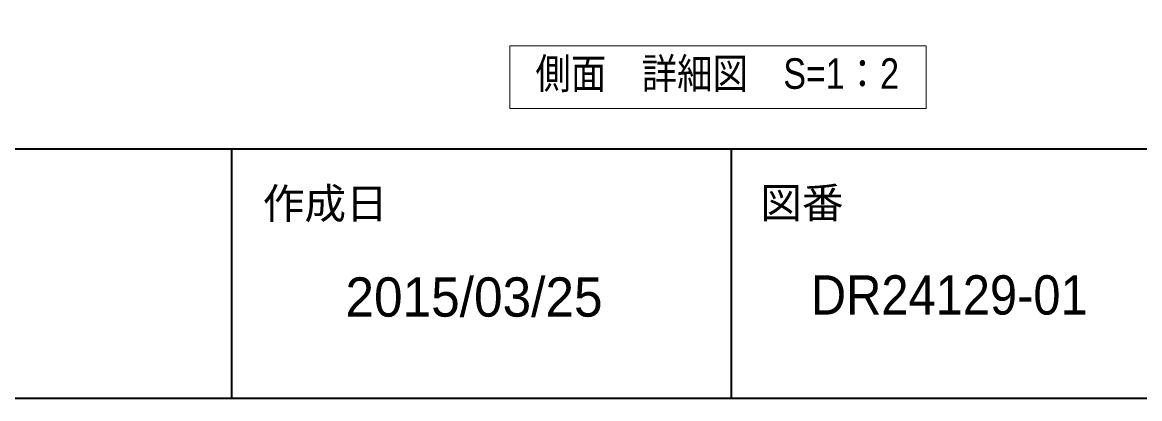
# Model space of a CAD drawing. Units: millimetres, scale not verified. Extents: x -6062 to 6062, y -3045 to 3045.
# Drawn here: x 461 to 1803, y -2770 to -2318 of the extents above; entities that cross this region are included whole.
import ezdxf
from ezdxf.enums import TextEntityAlignment as Align

# ---------------------------------------------------------------- set-up
doc = ezdxf.new("R2010")
doc.units = ezdxf.units.MM
doc.header["$LTSCALE"] = 20
doc.layers.add('0-0_1図面枠', color=7, linetype='Continuous', lineweight=20)
doc.styles.add('ＭＳ Ｐゴシック', font='')
doc.styles.get('ＭＳ Ｐゴシック').set_extended_font_data('MS PGothic')

# ---------------------------------------------------------------- blocks, each defined once
blk = doc.blocks.new('グループ-2')
at = {"layer": '0-0_1図面枠', "lineweight": 35}
for p, q in [((-80000, -49400), (80000, -49400)), ((50000, -49400), (50000, -55400)), ((62000, -49400), (62000, -55400))]:
    blk.add_line(p, q, dxfattribs=at)
blk.add_lwpolyline([(-80000, 55400), (80000, 55400), (80000, -55400), (-80000, -55400)], close=True, dxfattribs=at)
blk = doc.blocks.new('図面枠')
at = {"layer": '0-0_1図面枠'}
blk.add_blockref('グループ-2', (0, 0), dxfattribs=at)
at = {"layer": '0-0_1図面枠', "style": 'ＭＳ Ｐゴシック'}
for s, p in [('作成日', (50749.9, -51303.2)), ('図番', (62699.9, -51284.2))]:
    blk.add_text(s, height=733.7, dxfattribs=at).set_placement(p, align=Align.BOTTOM_LEFT)
blk = doc.blocks.new('グループ-78')
at = {"layer": '0-0_1図面枠', "lineweight": 15}
blk.add_lwpolyline([(56683.9, -46934.6), (66683.9, -46934.6), (66683.9, -48434.6), (56683.9, -48434.6)], close=True, dxfattribs=at)
at = {"layer": '0-0_1図面枠', "style": 'ＭＳ Ｐゴシック', "width": 0.85}
blk.add_text('側面\u3000詳細図\u3000S=1：2', height=733.7, dxfattribs=at).set_placement((57299.3, -48183), align=Align.BOTTOM_LEFT)

msp = doc.modelspace()

# ---------------------------------------------------------------- block references
at = {"layer": '0-0_1図面枠', "xscale": 0.05, "yscale": 0.05}
for name in ['図面枠', 'グループ-78']:
    msp.add_blockref(name, (-1787.5, 0), dxfattribs=at)

# ---------------------------------------------------------------- texts
at = {"layer": '0-0_1図面枠', "style": 'ＭＳ Ｐゴシック'}
msp.add_text('2015/03/25', height=47.17, dxfattribs=at).set_placement((849.28, -2685.74), align=Align.BOTTOM_LEFT)
at = {"layer": '0-0_1図面枠', "style": 'ＭＳ Ｐゴシック', "width": 0.95}
msp.add_text('DR24129-01', height=47.17, dxfattribs=at).set_placement((1408.28, -2683.26), align=Align.BOTTOM_LEFT)

doc.saveas('drawing.dxf')
